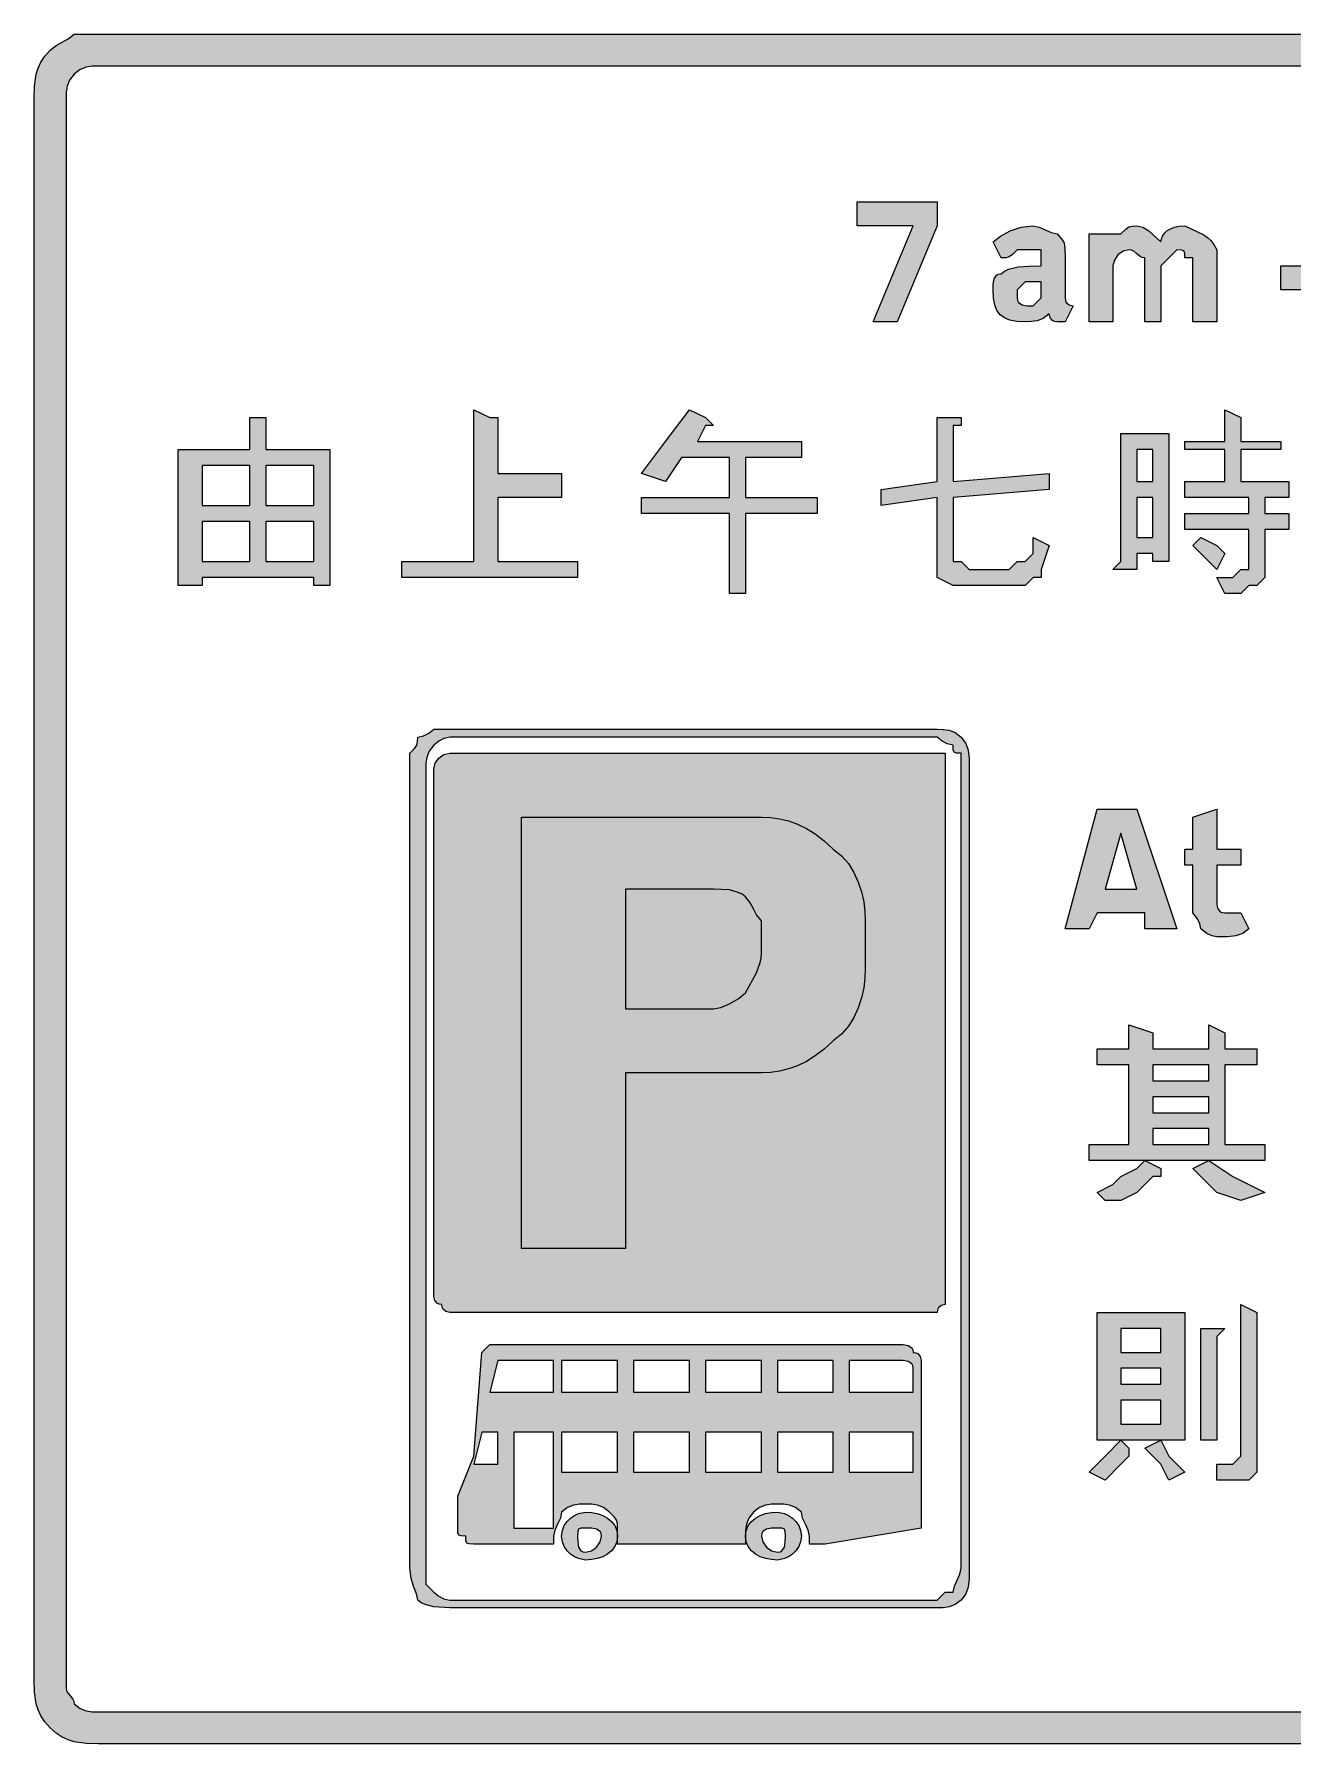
# Model space of a CAD drawing. Header units: metres. Extents: x 91 to 477, y 6 to 263.
# Drawn here: x 90.8 to 279.8, y 6.2 to 263 of the extents above; entities that cross this region are included whole.
import ezdxf

# ---------------------------------------------------------------- set-up
doc = ezdxf.new("R2010")
doc.units = ezdxf.units.M
doc.layers.add('FILL_BLACK_000000', color=7, linetype='Continuous', true_color=0x000000)
doc.layers.add('FILL_WHITE_FFFFFF', color=7, linetype='Continuous', true_color=0xffffff)

msp = doc.modelspace()

# ---------------------------------------------------------------- hatches: boundary and pattern name
at = {"layer": 'FILL_BLACK_000000', "true_color": 0x000000}
h = msp.add_hatch(color=7, dxfattribs=at)
h.dxf.hatch_style = 1
h.paths.add_polyline_path([(470.01, 263.04), (470.91, 262.33), (471.81, 261.84), (472.71, 261.35), (473.61, 260.64), (475.26, 258.84), (475.8, 257.94), (476.01, 257.04), (476.2, 256.14), (476.61, 255.24), (477.02, 254.34), (477.21, 253.44), (477.21, 15.84), (477.15, 14.94), (476.99, 14.04), (476.7, 13.14), (476.31, 12.24), (475.18, 10.44), (473.61, 8.64), (472.71, 7.85), (471.81, 7.25), (470.91, 6.83), (470.01, 6.54), (468.21, 6.28), (466.41, 6.24), (100.41, 6.24), (98.61, 6.28), (96.81, 6.54), (95.91, 6.83), (95.01, 7.25), (94.11, 7.85), (93.21, 8.64), (92.42, 9.54), (91.82, 10.44), (91.4, 11.34), (91.11, 12.24), (90.85, 14.04), (90.81, 15.84), (90.81, 253.44), (90.85, 255.24), (91.11, 257.04), (91.4, 257.94), (91.82, 258.84), (92.42, 259.74), (93.21, 260.64), (94.11, 261.35), (95.01, 261.84), (95.91, 262.33), (96.81, 263.04), (100.41, 263.04), (466.41, 263.04), (470.01, 263.04)])
h.paths.add_polyline_path([(98.61, 258.09), (97.71, 257.73), (96.81, 257.04), (96.12, 256.14), (95.76, 255.24), (95.63, 254.34), (95.61, 253.44), (95.61, 15.84), (95.61, 14.64), (95.66, 14.24), (95.8, 13.93), (96.21, 13.44), (96.62, 12.95), (96.76, 12.64), (96.81, 12.24), (97.71, 11.55), (98.61, 11.19), (99.51, 11.06), (100.41, 11.04), (466.41, 11.04), (468.81, 11.04), (470.01, 12.24), (470.7, 13.14), (471.06, 14.04), (471.19, 14.94), (471.21, 15.84), (471.21, 253.44), (471.21, 254.64), (471.16, 255.04), (471.02, 255.35), (470.61, 255.84), (470.2, 256.33), (470.06, 256.64), (470.01, 257.04), (469.11, 257.73), (468.21, 258.09), (467.31, 258.22), (466.41, 258.24), (100.41, 258.24), (99.51, 258.22), (98.61, 258.09)], flags=16)
h = msp.add_hatch(color=7, dxfattribs=at)
h.dxf.hatch_style = 1
h.paths.add_polyline_path([(222.81, 234.24), (214.41, 234.24), (214.41, 237.84), (226.41, 237.84), (226.41, 234.24), (220.41, 219.84), (216.81, 219.84), (222.81, 234.24)])
h = msp.add_hatch(color=7, dxfattribs=at)
h.dxf.hatch_style = 1
h.paths.add_polyline_path([(244.41, 219.84), (244.01, 219.89), (243.72, 220.03), (243.36, 220.44), (243.21, 221.04), (242.31, 220.35), (241.41, 219.99), (240.51, 219.86), (239.61, 219.84), (238.37, 219.9), (237.34, 220.08), (236.51, 220.41), (235.86, 220.89), (235.38, 221.54), (235.05, 222.37), (234.87, 223.4), (234.81, 224.64), (234.83, 225.52), (234.96, 226.29), (235.32, 226.83), (235.61, 226.99), (236.01, 227.04), (236.51, 227.44), (237.12, 227.73), (238.56, 228.09), (240.23, 228.22), (242.01, 228.24), (242.01, 229.44), (242.01, 230.64), (240.81, 230.64), (238.41, 230.64), (237.7, 229.95), (237.21, 229.59), (236.72, 229.46), (236.01, 229.44), (234.81, 231.84), (235.92, 232.72), (237.36, 233.49), (239.03, 234.03), (240.81, 234.24), (241.71, 234.05), (242.61, 233.64), (243.51, 233.23), (244.41, 233.04), (245.1, 232.31), (245.46, 231.69), (245.59, 230.85), (245.61, 229.44), (245.61, 223.44), (245.66, 223.04), (245.8, 222.75), (246.21, 222.39), (246.81, 222.24), (245.61, 219.84), (244.41, 219.84)])
h.paths.add_polyline_path([(238.46, 223.04), (238.62, 222.75), (239.16, 222.39), (239.93, 222.26), (240.81, 222.24), (242.01, 223.44), (242.01, 225.84), (239.61, 225.84), (238.41, 224.64), (238.41, 223.44), (238.46, 223.04)], flags=16)
h = msp.add_hatch(color=7, dxfattribs=at)
h.dxf.hatch_style = 1
h.paths.add_polyline_path([(260.01, 228.24), (260.01, 219.84), (257.61, 219.84), (257.61, 229.44), (257.21, 229.49), (256.9, 229.63), (256.41, 230.04), (255.92, 230.45), (255.61, 230.59), (255.21, 230.64), (254.33, 230.43), (253.56, 229.89), (253.02, 229.12), (252.81, 228.24), (252.81, 219.84), (249.21, 219.84), (249.21, 233.04), (252.81, 233.04), (254.01, 233.04), (254.72, 233.73), (255.21, 234.09), (255.7, 234.22), (256.41, 234.24), (257.31, 234.03), (258.21, 233.49), (260.01, 231.84), (260.07, 232.29), (260.23, 232.72), (260.52, 233.13), (260.91, 233.49), (261.42, 233.8), (262.03, 234.03), (262.77, 234.19), (263.61, 234.24), (266.46, 232.89), (267, 232.52), (267.49, 232.05), (267.96, 231.43), (268.41, 230.64), (268.41, 229.44), (268.41, 219.84), (264.81, 219.84), (264.81, 229.44), (263.61, 229.44), (263.59, 230.13), (263.46, 230.49), (263.1, 230.62), (262.41, 230.64), (260.01, 228.24)])
h = msp.add_hatch(color=7, dxfattribs=at)
h.dxf.hatch_style = 1
h.paths.add_polyline_path([(284.01, 224.64), (278.01, 224.64), (278.01, 228.24), (284.01, 228.24), (284.01, 224.64)])
h = msp.add_hatch(color=7, dxfattribs=at)
h.dxf.hatch_style = 1
h.paths.add_polyline_path([(125.61, 204.24), (125.61, 200.64), (135.21, 200.64), (135.21, 180.24), (132.81, 180.24), (132.81, 181.44), (116.01, 181.44), (116.01, 180.24), (112.41, 180.24), (112.41, 200.64), (123.21, 200.64), (123.21, 205.44), (124.41, 205.44), (125.61, 205.44), (125.61, 204.24)])
h.paths.add_polyline_path([(123.21, 192.24), (123.21, 198.24), (116.01, 198.24), (116.01, 192.24), (123.21, 192.24)], flags=16)
h.paths.add_polyline_path([(125.61, 192.24), (132.81, 192.24), (132.81, 198.24), (125.61, 198.24), (125.61, 192.24)], flags=16)
h.paths.add_polyline_path([(116.01, 189.84), (116.01, 183.84), (123.21, 183.84), (123.21, 189.84), (116.01, 189.84)], flags=16)
h.paths.add_polyline_path([(132.81, 189.84), (125.61, 189.84), (125.61, 183.84), (132.81, 183.84), (132.81, 189.84)], flags=16)
h = msp.add_hatch(color=7, dxfattribs=at)
h.dxf.hatch_style = 1
h.paths.add_polyline_path([(160.41, 205.44), (160.41, 204.24), (160.41, 197.04), (170.01, 197.04), (170.01, 193.44), (160.41, 193.44), (160.41, 183.84), (172.41, 183.84), (172.41, 181.44), (146.01, 181.44), (146.01, 183.84), (156.81, 183.84), (156.81, 206.64), (159.21, 205.44), (160.41, 205.44)])
h = msp.add_hatch(color=7, dxfattribs=at)
h.dxf.hatch_style = 1
h.paths.add_polyline_path([(185.61, 201.84), (189.21, 206.64), (191.61, 205.44), (192.81, 204.24), (191.61, 204.24), (190.41, 201.84), (206.01, 201.84), (206.01, 199.44), (197.61, 199.44), (197.61, 193.44), (208.41, 193.44), (208.41, 191.04), (197.61, 191.04), (197.61, 179.04), (195.21, 179.04), (195.21, 191.04), (182.01, 191.04), (182.01, 193.44), (195.21, 193.44), (195.21, 199.44), (188.01, 199.44), (185.61, 195.84), (182.01, 197.04), (185.61, 201.84)])
h = msp.add_hatch(color=7, dxfattribs=at)
h.dxf.hatch_style = 1
h.paths.add_polyline_path([(228.81, 205.44), (230.01, 205.44), (230.01, 204.24), (228.81, 204.24), (228.81, 195.84), (243.21, 197.04), (243.21, 194.64), (228.81, 193.44), (228.81, 185.04), (228.81, 183.84), (230.01, 183.84), (231.21, 182.64), (237.21, 182.64), (238.41, 183.84), (239.61, 183.84), (240.81, 185.04), (240.81, 187.44), (243.21, 186.24), (242.01, 182.64), (242.01, 181.44), (240.81, 181.44), (239.61, 180.24), (238.41, 180.24), (230.01, 180.24), (228.81, 180.24), (226.41, 181.44), (226.41, 182.64), (226.41, 185.04), (226.41, 193.44), (218.01, 192.24), (218.01, 194.64), (226.41, 195.84), (226.41, 205.44), (227.61, 205.44), (228.81, 205.44)])
h = msp.add_hatch(color=7, dxfattribs=at)
h.dxf.hatch_style = 1
h.paths.add_polyline_path([(272.01, 201.84), (278.01, 201.84), (278.01, 200.64), (272.01, 200.64), (272.01, 195.84), (279.21, 195.84), (279.21, 193.44), (275.61, 193.44), (275.61, 191.04), (279.21, 191.04), (279.21, 188.64), (275.61, 188.64), (275.61, 182.64), (275.61, 181.44), (274.41, 180.24), (273.21, 180.24), (272.01, 179.04), (269.61, 179.04), (268.41, 181.44), (270.81, 181.44), (272.01, 182.64), (273.21, 182.64), (273.21, 183.84), (273.21, 188.64), (263.61, 188.64), (263.61, 191.04), (273.21, 191.04), (273.21, 193.44), (263.61, 193.44), (263.61, 195.84), (269.61, 195.84), (269.61, 200.64), (263.61, 200.64), (263.61, 201.84), (269.61, 201.84), (269.61, 206.64), (272.01, 205.44), (272.01, 204.24), (272.01, 201.84)])
h = msp.add_hatch(color=7, dxfattribs=at)
h.dxf.hatch_style = 1
h.paths.add_polyline_path([(258.81, 183.84), (258.81, 185.04), (256.41, 185.04), (256.41, 182.64), (252.81, 182.64), (254.01, 183.84), (254.01, 203.04), (261.21, 203.04), (261.21, 183.84), (258.81, 183.84)])
h.paths.add_polyline_path([(256.41, 200.64), (256.41, 195.84), (258.81, 195.84), (258.81, 200.64), (256.41, 200.64)], flags=16)
h.paths.add_polyline_path([(258.81, 193.44), (256.41, 193.44), (256.41, 187.44), (258.81, 187.44), (258.81, 193.44)], flags=16)
h = msp.add_hatch(color=7, dxfattribs=at)
h.dxf.hatch_style = 1
h.paths.add_polyline_path([(268.41, 186.24), (269.61, 185.04), (268.41, 182.64), (266.01, 185.04), (264.81, 186.24), (266.01, 187.44), (268.41, 186.24)])
h = msp.add_hatch(color=7, dxfattribs=at)
h.dxf.hatch_style = 1
h.paths.add_polyline_path([(227.31, 158.62), (228.21, 158.49), (229.11, 158.13), (230.01, 157.44), (230.7, 156.52), (231.06, 155.49), (231.19, 154.23), (231.21, 152.64), (231.21, 32.64), (231.19, 31.05), (231.06, 29.79), (230.7, 28.76), (230.01, 27.84), (229.11, 27.15), (228.21, 26.79), (227.31, 26.66), (226.41, 26.64), (153.21, 26.64), (150.81, 26.79), (149.5, 27.15), (148.91, 27.44), (148.41, 27.84), (148.22, 28.76), (147.81, 29.79), (147.4, 31.05), (147.21, 32.64), (147.21, 152.64), (147.21, 155.04), (147.9, 155.75), (148.26, 156.24), (148.39, 156.73), (148.41, 157.44), (149.29, 157.63), (150.06, 158.04), (150.81, 158.64), (153.21, 158.64), (226.41, 158.64), (227.31, 158.62)])
h.paths.add_polyline_path([(151.56, 156.84), (150.81, 156.24), (150.12, 155.34), (149.76, 154.44), (149.63, 153.54), (149.61, 152.64), (149.61, 32.64), (149.61, 30.24), (150.81, 29.04), (151.56, 28.44), (152.33, 28.03), (153.21, 27.84), (226.41, 27.84), (227.61, 29.04), (228.81, 29.04), (229, 29.94), (229.41, 30.84), (229.82, 31.74), (230.01, 32.64), (230.01, 152.64), (230.01, 155.04), (229.32, 155.06), (228.96, 155.19), (228.83, 155.55), (228.81, 156.24), (227.93, 156.43), (227.16, 156.84), (226.41, 157.44), (153.21, 157.44), (152.33, 157.25), (151.56, 156.84)], flags=16)
h = msp.add_hatch(color=7, dxfattribs=at)
h.dxf.hatch_style = 1
h.paths.add_polyline_path([(226.41, 155.04), (227.61, 155.04), (227.61, 152.64), (227.61, 73.44), (227.61, 72.24), (227.01, 72.09), (226.6, 71.73), (226.46, 71.44), (226.41, 71.04), (153.21, 71.04), (152.61, 71.19), (152.2, 71.55), (152.06, 71.84), (152.01, 72.24), (151.61, 72.29), (151.32, 72.43), (150.96, 72.84), (150.81, 73.44), (150.81, 152.64), (151.02, 153.52), (151.56, 154.29), (152.33, 154.83), (153.21, 155.04), (226.41, 155.04)])
h = msp.add_hatch(color=7, dxfattribs=at)
h.dxf.hatch_style = 1
h.paths.add_polyline_path([(257.61, 131.04), (254.01, 131.04), (250.41, 131.04), (249.21, 128.64), (245.61, 128.64), (250.41, 146.64), (254.01, 146.64), (256.41, 146.64), (262.41, 128.64), (257.61, 128.64), (257.61, 131.04)])
h.paths.add_polyline_path([(251.61, 134.64), (254.01, 134.64), (256.41, 134.64), (254.01, 143.04), (251.61, 134.64)], flags=16)
h = msp.add_hatch(color=7, dxfattribs=at)
h.dxf.hatch_style = 1
h.paths.add_polyline_path([(272.01, 140.64), (272.01, 138.24), (268.41, 138.24), (268.41, 132.24), (268.56, 131.64), (268.92, 131.23), (269.21, 131.09), (269.61, 131.04), (270.81, 131.04), (272.01, 131.04), (273.21, 128.64), (272.29, 127.95), (271.26, 127.59), (270, 127.46), (268.41, 127.44), (267.66, 127.59), (266.89, 127.95), (266.01, 128.64), (265.86, 129.39), (265.5, 130.16), (264.81, 131.04), (264.81, 138.24), (263.61, 138.24), (263.61, 140.64), (264.81, 140.64), (264.81, 145.44), (268.41, 146.64), (268.41, 140.64), (272.01, 140.64)])
h = msp.add_hatch(color=7, dxfattribs=at)
h.dxf.hatch_style = 1
h.paths.add_polyline_path([(258.81, 110.64), (267.21, 110.64), (267.21, 114.24), (269.61, 113.04), (269.61, 111.84), (269.61, 110.64), (274.41, 110.64), (274.41, 108.24), (269.61, 108.24), (269.61, 96.24), (275.61, 96.24), (275.61, 93.84), (249.21, 93.84), (249.21, 96.24), (255.21, 96.24), (255.21, 108.24), (250.41, 108.24), (250.41, 110.64), (255.21, 110.64), (255.21, 114.24), (258.81, 113.04), (258.81, 110.64)])
h.paths.add_polyline_path([(258.81, 101.04), (267.21, 101.04), (267.21, 103.44), (258.81, 103.44), (258.81, 101.04)], flags=16)
h.paths.add_polyline_path([(258.81, 108.24), (258.81, 105.84), (267.21, 105.84), (267.21, 108.24), (258.81, 108.24)], flags=16)
h.paths.add_polyline_path([(267.21, 98.64), (258.81, 98.64), (258.81, 96.24), (267.21, 96.24), (267.21, 98.64)], flags=16)
h = msp.add_hatch(color=7, dxfattribs=at)
h.dxf.hatch_style = 1
h.paths.add_polyline_path([(252.81, 90.24), (254.01, 91.44), (256.41, 92.64), (257.61, 93.84), (260.01, 92.64), (260.01, 91.44), (258.81, 91.44), (257.61, 90.24), (256.41, 89.04), (254.01, 87.84), (251.61, 87.84), (250.41, 89.04), (252.81, 90.24)])
h = msp.add_hatch(color=7, dxfattribs=at)
h.dxf.hatch_style = 1
h.paths.add_polyline_path([(270.81, 91.44), (275.61, 89.04), (272.01, 87.84), (268.41, 89.04), (264.81, 92.64), (267.21, 93.84), (270.81, 91.44)])
h = msp.add_hatch(color=7, dxfattribs=at)
h.dxf.hatch_style = 1
h.paths.add_polyline_path([(274.41, 71.04), (274.41, 49.44), (274.41, 48.24), (274.41, 47.04), (273.21, 45.84), (270.81, 45.84), (268.41, 45.84), (268.41, 48.24), (269.61, 48.24), (270.81, 48.24), (272.01, 49.44), (272.01, 50.64), (272.01, 72.24), (274.41, 71.04)])
h = msp.add_hatch(color=7, dxfattribs=at)
h.dxf.hatch_style = 1
h.paths.add_polyline_path([(250.41, 71.04), (263.61, 71.04), (263.61, 51.84), (250.41, 51.84), (250.41, 71.04)])
h.paths.add_polyline_path([(254.01, 60.24), (260.01, 60.24), (260.01, 62.64), (254.01, 62.64), (254.01, 60.24)], flags=16)
h.paths.add_polyline_path([(254.01, 68.64), (254.01, 65.04), (260.01, 65.04), (260.01, 68.64), (254.01, 68.64)], flags=16)
h.paths.add_polyline_path([(260.01, 57.84), (254.01, 57.84), (254.01, 54.24), (260.01, 54.24), (260.01, 57.84)], flags=16)
h = msp.add_hatch(color=7, dxfattribs=at)
h.dxf.hatch_style = 1
h.paths.add_polyline_path([(268.41, 68.64), (269.61, 68.64), (268.41, 67.44), (268.41, 51.84), (266.01, 51.84), (266.01, 68.64), (268.41, 68.64)])
h = msp.add_hatch(color=7, dxfattribs=at)
h.dxf.hatch_style = 1
h.paths.add_polyline_path([(170.01, 41.04), (169.82, 40.14), (169.41, 39.24), (169, 38.34), (168.81, 37.44), (168.81, 36.24), (156.81, 36.24), (156.12, 36.26), (155.76, 36.39), (155.63, 36.75), (155.61, 37.44), (154.92, 37.46), (154.56, 37.59), (154.43, 37.95), (154.41, 38.64), (154.41, 42.24), (154.41, 43.44), (156.81, 49.44), (158.01, 65.04), (159.21, 66.24), (160.41, 66.24), (220.41, 66.24), (221.29, 66.22), (222.06, 66.09), (222.6, 65.73), (222.76, 65.44), (222.81, 65.04), (223.21, 64.99), (223.5, 64.85), (223.86, 64.44), (224.01, 63.84), (224.01, 62.64), (224.01, 38.64), (209.61, 36.24), (207.21, 36.24), (207.21, 37.44), (207.02, 38.34), (206.61, 39.24), (206.2, 40.14), (206.01, 41.04), (205.11, 41.73), (204.21, 42.09), (203.31, 42.22), (202.41, 42.24), (201.51, 42.22), (200.61, 42.09), (199.71, 41.73), (198.81, 41.04), (198.12, 40.14), (197.76, 39.24), (197.63, 38.34), (197.61, 37.44), (197.61, 36.24), (178.41, 36.24), (178.41, 37.44), (178.41, 38.64), (178.39, 39.35), (178.26, 39.84), (177.9, 40.33), (177.21, 41.04), (176.31, 41.73), (175.41, 42.09), (174.51, 42.22), (173.61, 42.24), (172.71, 42.22), (171.81, 42.09), (170.91, 41.73), (170.01, 41.04)])
h.paths.add_polyline_path([(222.81, 47.04), (222.81, 53.04), (213.21, 53.04), (213.21, 47.04), (222.81, 47.04)], flags=16)
h.paths.add_polyline_path([(202.41, 47.04), (210.81, 47.04), (210.81, 53.04), (202.41, 53.04), (202.41, 47.04)], flags=16)
h.paths.add_polyline_path([(191.61, 53.04), (191.61, 47.04), (200.01, 47.04), (200.01, 53.04), (191.61, 53.04)], flags=16)
h.paths.add_polyline_path([(189.21, 53.04), (180.81, 53.04), (180.81, 47.04), (189.21, 47.04), (189.21, 53.04)], flags=16)
h.paths.add_polyline_path([(178.41, 53.04), (170.01, 53.04), (170.01, 47.04), (178.41, 47.04), (178.41, 53.04)], flags=16)
h.paths.add_polyline_path([(168.81, 38.64), (168.81, 53.04), (162.81, 53.04), (162.81, 38.64), (168.81, 38.64)], flags=16)
h.paths.add_polyline_path([(156.81, 48.24), (160.41, 48.24), (160.41, 53.04), (158.01, 53.04), (156.81, 48.24)], flags=16)
h.paths.add_polyline_path([(160.41, 63.84), (159.21, 59.04), (168.81, 59.04), (168.81, 63.84), (160.41, 63.84)], flags=16)
h.paths.add_polyline_path([(178.41, 63.84), (170.01, 63.84), (170.01, 59.04), (178.41, 59.04), (178.41, 63.84)], flags=16)
h.paths.add_polyline_path([(189.21, 59.04), (189.21, 63.84), (180.81, 63.84), (180.81, 59.04), (189.21, 59.04)], flags=16)
h.paths.add_polyline_path([(191.61, 59.04), (200.01, 59.04), (200.01, 63.84), (191.61, 63.84), (191.61, 59.04)], flags=16)
h.paths.add_polyline_path([(202.41, 59.04), (210.81, 59.04), (210.81, 63.84), (202.41, 63.84), (202.41, 59.04)], flags=16)
h.paths.add_polyline_path([(222.81, 62.64), (222.76, 63.04), (222.6, 63.33), (222.06, 63.69), (221.29, 63.82), (220.41, 63.84), (213.21, 63.84), (213.21, 59.04), (222.81, 59.04), (222.81, 62.64)], flags=16)
h = msp.add_hatch(color=7, dxfattribs=at)
h.dxf.hatch_style = 1
h.paths.add_polyline_path([(251.61, 49.44), (254.01, 51.84), (255.21, 50.64), (255.21, 49.44), (254.01, 48.24), (251.61, 45.84), (249.21, 47.04), (251.61, 49.44)])
h = msp.add_hatch(color=7, dxfattribs=at)
h.dxf.hatch_style = 1
h.paths.add_polyline_path([(260.01, 48.24), (257.61, 50.64), (260.01, 51.84), (261.21, 49.44), (263.61, 47.04), (261.21, 45.84), (260.01, 48.24)])
h = msp.add_hatch(color=7, dxfattribs=at)
h.dxf.hatch_style = 1
h.paths.add_polyline_path([(178, 35.86), (177.52, 35.25), (176.91, 34.74), (176.18, 34.35), (175.37, 34.06), (174.51, 33.9), (173.61, 33.84), (172.54, 34.06), (171.94, 34.35), (171.36, 34.74), (170.83, 35.25), (170.4, 35.86), (170.12, 36.6), (170.01, 37.44), (170.12, 38.28), (170.4, 39.01), (170.83, 39.63), (171.36, 40.14), (171.94, 40.53), (172.54, 40.81), (173.61, 41.04), (174.51, 40.98), (175.37, 40.81), (176.18, 40.53), (176.91, 40.14), (177.52, 39.63), (178, 39.01), (178.3, 38.28), (178.41, 37.44), (178.3, 36.6), (178, 35.86)])
h.paths.add_polyline_path([(175.8, 38.13), (175.26, 38.49), (174.49, 38.62), (173.61, 38.64), (172.92, 38.62), (172.56, 38.49), (172.43, 38.13), (172.41, 37.44), (172.43, 36.56), (172.56, 35.79), (172.92, 35.25), (173.21, 35.09), (173.61, 35.04), (174.49, 35.25), (175.26, 35.79), (175.8, 36.56), (176.01, 37.44), (175.96, 37.84), (175.8, 38.13)], flags=16)
h = msp.add_hatch(color=7, dxfattribs=at)
h.dxf.hatch_style = 1
h.paths.add_polyline_path([(205.62, 35.86), (205.19, 35.25), (204.66, 34.74), (204.08, 34.35), (203.48, 34.06), (202.41, 33.84), (201.51, 33.9), (200.65, 34.06), (199.84, 34.35), (199.11, 34.74), (198.5, 35.25), (198.02, 35.86), (197.72, 36.6), (197.61, 37.44), (197.72, 38.28), (198.02, 39.01), (198.5, 39.63), (199.11, 40.14), (199.84, 40.53), (200.65, 40.81), (201.51, 40.98), (202.41, 41.04), (203.48, 40.81), (204.08, 40.53), (204.66, 40.14), (205.19, 39.63), (205.62, 39.01), (205.9, 38.28), (206.01, 37.44), (205.9, 36.6), (205.62, 35.86)])
h.paths.add_polyline_path([(203.46, 38.49), (203.1, 38.62), (202.41, 38.64), (201.53, 38.62), (200.76, 38.49), (200.22, 38.13), (200.06, 37.84), (200.01, 37.44), (200.22, 36.56), (200.76, 35.79), (201.53, 35.25), (202.41, 35.04), (202.81, 35.09), (203.1, 35.25), (203.46, 35.79), (203.59, 36.56), (203.61, 37.44), (203.59, 38.13), (203.46, 38.49)], flags=16)
at = {"layer": 'FILL_WHITE_FFFFFF', "true_color": 0xffffff}
h = msp.add_hatch(color=7, dxfattribs=at)
h.dxf.hatch_style = 1
h.paths.add_polyline_path([(164.01, 80.64), (164.01, 145.44), (200.01, 145.44), (201.36, 145.38), (202.71, 145.2), (204.06, 144.87), (205.41, 144.39), (206.76, 143.74), (208.11, 142.91), (209.46, 141.88), (210.81, 140.64), (212.05, 139.63), (213.08, 138.45), (213.91, 137.12), (214.56, 135.69), (215.04, 134.21), (215.37, 132.71), (215.55, 131.24), (215.61, 129.84), (215.61, 122.64), (215.55, 121.24), (215.37, 119.77), (215.04, 118.27), (214.56, 116.79), (213.91, 115.36), (213.08, 114.03), (212.05, 112.85), (210.81, 111.84), (209.46, 110.6), (208.11, 109.57), (206.76, 108.74), (205.41, 108.09), (204.06, 107.61), (202.71, 107.28), (201.36, 107.1), (200.01, 107.04), (179.61, 107.04), (179.61, 80.64), (164.01, 80.64)])
h.paths.add_polyline_path([(193.9, 116.85), (195.21, 117.39), (196.52, 118.16), (197.61, 119.04), (199.26, 122.04), (199.8, 123.43), (199.96, 124.19), (200.01, 125.04), (200.01, 127.44), (200.01, 129.84), (199.3, 130.74), (198.81, 131.64), (198.32, 132.54), (197.61, 133.44), (197.11, 133.84), (196.52, 134.13), (195.21, 134.49), (192.81, 134.64), (179.61, 134.64), (179.61, 116.64), (192.81, 116.64), (193.9, 116.85)], flags=16)

# ---------------------------------------------------------------- linework, layer by layer
at = {"layer": 'FILL_BLACK_000000', "lineweight": 0, "true_color": 0x000000}
for points in [[(466.41, 6.24), (100.41, 6.24), (98.61, 6.28), (96.81, 6.54), (95.91, 6.83), (95.01, 7.25), (94.11, 7.85), (93.21, 8.64), (92.42, 9.54), (91.82, 10.44), (91.4, 11.34), (91.11, 12.24), (90.85, 14.04), (90.81, 15.84), (90.81, 253.44), (90.85, 255.24), (91.11, 257.04), (91.4, 257.94), (91.82, 258.84), (92.42, 259.74), (93.21, 260.64), (94.11, 261.35), (95.01, 261.84), (95.91, 262.33), (96.81, 263.04), (100.41, 263.04), (466.41, 263.04)], [(466.41, 258.24), (100.41, 258.24), (99.51, 258.22), (98.61, 258.09), (97.71, 257.73), (96.81, 257.04), (96.12, 256.14), (95.76, 255.24), (95.63, 254.34), (95.61, 253.44), (95.61, 15.84), (95.61, 14.64), (95.66, 14.24), (95.8, 13.93), (96.21, 13.44), (96.62, 12.95), (96.76, 12.64), (96.81, 12.24), (97.71, 11.55), (98.61, 11.19), (99.51, 11.06), (100.41, 11.04), (466.41, 11.04)]]:
    msp.add_lwpolyline(points, dxfattribs=at)
for points in [[(222.81, 234.24), (214.41, 234.24), (214.41, 237.84), (226.41, 237.84), (226.41, 234.24), (220.41, 219.84), (216.81, 219.84)], [(244.41, 219.84), (244.01, 219.89), (243.72, 220.03), (243.36, 220.44), (243.21, 221.04), (242.31, 220.35), (241.41, 219.99), (240.51, 219.86), (239.61, 219.84), (238.37, 219.9), (237.34, 220.08), (236.51, 220.41), (235.86, 220.89), (235.38, 221.54), (235.05, 222.37), (234.87, 223.4), (234.81, 224.64), (234.83, 225.52), (234.96, 226.29), (235.32, 226.83), (235.61, 226.99), (236.01, 227.04), (236.51, 227.44), (237.12, 227.73), (238.56, 228.09), (240.23, 228.22), (242.01, 228.24), (242.01, 229.44), (242.01, 230.64), (240.81, 230.64), (238.41, 230.64), (237.7, 229.95), (237.21, 229.59), (236.72, 229.46), (236.01, 229.44), (234.81, 231.84), (235.92, 232.72), (237.36, 233.49), (239.03, 234.03), (240.81, 234.24), (241.71, 234.05), (242.61, 233.64), (243.51, 233.23), (244.41, 233.04), (245.1, 232.31), (245.46, 231.69), (245.59, 230.85), (245.61, 229.44), (245.61, 223.44), (245.66, 223.04), (245.8, 222.75), (246.21, 222.39), (246.81, 222.24), (245.61, 219.84)], [(260.01, 228.24), (260.01, 219.84), (257.61, 219.84), (257.61, 229.44), (257.21, 229.49), (256.9, 229.63), (256.41, 230.04), (255.92, 230.45), (255.61, 230.59), (255.21, 230.64), (254.33, 230.43), (253.56, 229.89), (253.02, 229.12), (252.81, 228.24), (252.81, 219.84), (249.21, 219.84), (249.21, 233.04), (252.81, 233.04), (254.01, 233.04), (254.72, 233.73), (255.21, 234.09), (255.7, 234.22), (256.41, 234.24), (257.31, 234.03), (258.21, 233.49), (260.01, 231.84), (260.07, 232.29), (260.23, 232.72), (260.52, 233.13), (260.91, 233.49), (261.42, 233.8), (262.03, 234.03), (262.77, 234.19), (263.61, 234.24), (266.46, 232.89), (267, 232.52), (267.49, 232.05), (267.96, 231.43), (268.41, 230.64), (268.41, 229.44), (268.41, 219.84), (264.81, 219.84), (264.81, 229.44), (263.61, 229.44), (263.59, 230.13), (263.46, 230.49), (263.1, 230.62), (262.41, 230.64)], [(284.01, 224.64), (278.01, 224.64), (278.01, 228.24), (284.01, 228.24)], [(238.46, 223.04), (238.62, 222.75), (239.16, 222.39), (239.93, 222.26), (240.81, 222.24), (242.01, 223.44), (242.01, 225.84), (239.61, 225.84), (238.41, 224.64), (238.41, 223.44)], [(125.61, 204.24), (125.61, 200.64), (135.21, 200.64), (135.21, 180.24), (132.81, 180.24), (132.81, 181.44), (116.01, 181.44), (116.01, 180.24), (112.41, 180.24), (112.41, 200.64), (123.21, 200.64), (123.21, 205.44), (124.41, 205.44), (125.61, 205.44)], [(160.41, 205.44), (160.41, 204.24), (160.41, 197.04), (170.01, 197.04), (170.01, 193.44), (160.41, 193.44), (160.41, 183.84), (172.41, 183.84), (172.41, 181.44), (146.01, 181.44), (146.01, 183.84), (156.81, 183.84), (156.81, 206.64), (159.21, 205.44)], [(185.61, 201.84), (189.21, 206.64), (191.61, 205.44), (192.81, 204.24), (191.61, 204.24), (190.41, 201.84), (206.01, 201.84), (206.01, 199.44), (197.61, 199.44), (197.61, 193.44), (208.41, 193.44), (208.41, 191.04), (197.61, 191.04), (197.61, 179.04), (195.21, 179.04), (195.21, 191.04), (182.01, 191.04), (182.01, 193.44), (195.21, 193.44), (195.21, 199.44), (188.01, 199.44), (185.61, 195.84), (182.01, 197.04)], [(228.81, 205.44), (230.01, 205.44), (230.01, 204.24), (228.81, 204.24), (228.81, 195.84), (243.21, 197.04), (243.21, 194.64), (228.81, 193.44), (228.81, 185.04), (228.81, 183.84), (230.01, 183.84), (231.21, 182.64), (237.21, 182.64), (238.41, 183.84), (239.61, 183.84), (240.81, 185.04), (240.81, 187.44), (243.21, 186.24), (242.01, 182.64), (242.01, 181.44), (240.81, 181.44), (239.61, 180.24), (238.41, 180.24), (230.01, 180.24), (228.81, 180.24), (226.41, 181.44), (226.41, 182.64), (226.41, 185.04), (226.41, 193.44), (218.01, 192.24), (218.01, 194.64), (226.41, 195.84), (226.41, 205.44), (227.61, 205.44)], [(272.01, 201.84), (278.01, 201.84), (278.01, 200.64), (272.01, 200.64), (272.01, 195.84), (279.21, 195.84), (279.21, 193.44), (275.61, 193.44), (275.61, 191.04), (279.21, 191.04), (279.21, 188.64), (275.61, 188.64), (275.61, 182.64), (275.61, 181.44), (274.41, 180.24), (273.21, 180.24), (272.01, 179.04), (269.61, 179.04), (268.41, 181.44), (270.81, 181.44), (272.01, 182.64), (273.21, 182.64), (273.21, 183.84), (273.21, 188.64), (263.61, 188.64), (263.61, 191.04), (273.21, 191.04), (273.21, 193.44), (263.61, 193.44), (263.61, 195.84), (269.61, 195.84), (269.61, 200.64), (263.61, 200.64), (263.61, 201.84), (269.61, 201.84), (269.61, 206.64), (272.01, 205.44), (272.01, 204.24)], [(258.81, 183.84), (258.81, 185.04), (256.41, 185.04), (256.41, 182.64), (252.81, 182.64), (254.01, 183.84), (254.01, 203.04), (261.21, 203.04), (261.21, 183.84)], [(256.41, 200.64), (256.41, 195.84), (258.81, 195.84), (258.81, 200.64)], [(123.21, 192.24), (123.21, 198.24), (116.01, 198.24), (116.01, 192.24)], [(125.61, 192.24), (132.81, 192.24), (132.81, 198.24), (125.61, 198.24)], [(258.81, 193.44), (256.41, 193.44), (256.41, 187.44), (258.81, 187.44)], [(116.01, 189.84), (116.01, 183.84), (123.21, 183.84), (123.21, 189.84)], [(132.81, 189.84), (125.61, 189.84), (125.61, 183.84), (132.81, 183.84)], [(268.41, 186.24), (269.61, 185.04), (268.41, 182.64), (266.01, 185.04), (264.81, 186.24), (266.01, 187.44)], [(227.31, 158.62), (228.21, 158.49), (229.11, 158.13), (230.01, 157.44), (230.7, 156.52), (231.06, 155.49), (231.19, 154.23), (231.21, 152.64), (231.21, 32.64), (231.19, 31.05), (231.06, 29.79), (230.7, 28.76), (230.01, 27.84), (229.11, 27.15), (228.21, 26.79), (227.31, 26.66), (226.41, 26.64), (153.21, 26.64), (150.81, 26.79), (149.5, 27.15), (148.91, 27.44), (148.41, 27.84), (148.22, 28.76), (147.81, 29.79), (147.4, 31.05), (147.21, 32.64), (147.21, 152.64), (147.21, 155.04), (147.9, 155.75), (148.26, 156.24), (148.39, 156.73), (148.41, 157.44), (149.29, 157.63), (150.06, 158.04), (150.81, 158.64), (153.21, 158.64), (226.41, 158.64)], [(151.56, 156.84), (150.81, 156.24), (150.12, 155.34), (149.76, 154.44), (149.63, 153.54), (149.61, 152.64), (149.61, 32.64), (149.61, 30.24), (150.81, 29.04), (151.56, 28.44), (152.33, 28.03), (153.21, 27.84), (226.41, 27.84), (227.61, 29.04), (228.81, 29.04), (229, 29.94), (229.41, 30.84), (229.82, 31.74), (230.01, 32.64), (230.01, 152.64), (230.01, 155.04), (229.32, 155.06), (228.96, 155.19), (228.83, 155.55), (228.81, 156.24), (227.93, 156.43), (227.16, 156.84), (226.41, 157.44), (153.21, 157.44), (152.33, 157.25)], [(226.41, 155.04), (227.61, 155.04), (227.61, 152.64), (227.61, 73.44), (227.61, 72.24), (227.01, 72.09), (226.6, 71.73), (226.46, 71.44), (226.41, 71.04), (153.21, 71.04), (152.61, 71.19), (152.2, 71.55), (152.06, 71.84), (152.01, 72.24), (151.61, 72.29), (151.32, 72.43), (150.96, 72.84), (150.81, 73.44), (150.81, 152.64), (151.02, 153.52), (151.56, 154.29), (152.33, 154.83), (153.21, 155.04)], [(257.61, 131.04), (254.01, 131.04), (250.41, 131.04), (249.21, 128.64), (245.61, 128.64), (250.41, 146.64), (254.01, 146.64), (256.41, 146.64), (262.41, 128.64), (257.61, 128.64)], [(272.01, 140.64), (272.01, 138.24), (268.41, 138.24), (268.41, 132.24), (268.56, 131.64), (268.92, 131.23), (269.21, 131.09), (269.61, 131.04), (270.81, 131.04), (272.01, 131.04), (273.21, 128.64), (272.29, 127.95), (271.26, 127.59), (270, 127.46), (268.41, 127.44), (267.66, 127.59), (266.89, 127.95), (266.01, 128.64), (265.86, 129.39), (265.5, 130.16), (264.81, 131.04), (264.81, 138.24), (263.61, 138.24), (263.61, 140.64), (264.81, 140.64), (264.81, 145.44), (268.41, 146.64), (268.41, 140.64)], [(251.61, 134.64), (254.01, 134.64), (256.41, 134.64), (254.01, 143.04)], [(258.81, 110.64), (267.21, 110.64), (267.21, 114.24), (269.61, 113.04), (269.61, 111.84), (269.61, 110.64), (274.41, 110.64), (274.41, 108.24), (269.61, 108.24), (269.61, 96.24), (275.61, 96.24), (275.61, 93.84), (249.21, 93.84), (249.21, 96.24), (255.21, 96.24), (255.21, 108.24), (250.41, 108.24), (250.41, 110.64), (255.21, 110.64), (255.21, 114.24), (258.81, 113.04)], [(258.81, 108.24), (258.81, 105.84), (267.21, 105.84), (267.21, 108.24)], [(258.81, 101.04), (267.21, 101.04), (267.21, 103.44), (258.81, 103.44)], [(267.21, 98.64), (258.81, 98.64), (258.81, 96.24), (267.21, 96.24)], [(252.81, 90.24), (254.01, 91.44), (256.41, 92.64), (257.61, 93.84), (260.01, 92.64), (260.01, 91.44), (258.81, 91.44), (257.61, 90.24), (256.41, 89.04), (254.01, 87.84), (251.61, 87.84), (250.41, 89.04)], [(270.81, 91.44), (275.61, 89.04), (272.01, 87.84), (268.41, 89.04), (264.81, 92.64), (267.21, 93.84)], [(274.41, 71.04), (274.41, 49.44), (274.41, 48.24), (274.41, 47.04), (273.21, 45.84), (270.81, 45.84), (268.41, 45.84), (268.41, 48.24), (269.61, 48.24), (270.81, 48.24), (272.01, 49.44), (272.01, 50.64), (272.01, 72.24)], [(250.41, 71.04), (263.61, 71.04), (263.61, 51.84), (250.41, 51.84)], [(254.01, 68.64), (254.01, 65.04), (260.01, 65.04), (260.01, 68.64)], [(268.41, 68.64), (269.61, 68.64), (268.41, 67.44), (268.41, 51.84), (266.01, 51.84), (266.01, 68.64)], [(170.01, 41.04), (169.82, 40.14), (169.41, 39.24), (169, 38.34), (168.81, 37.44), (168.81, 36.24), (156.81, 36.24), (156.12, 36.26), (155.76, 36.39), (155.63, 36.75), (155.61, 37.44), (154.92, 37.46), (154.56, 37.59), (154.43, 37.95), (154.41, 38.64), (154.41, 42.24), (154.41, 43.44), (156.81, 49.44), (158.01, 65.04), (159.21, 66.24), (160.41, 66.24), (220.41, 66.24), (221.29, 66.22), (222.06, 66.09), (222.6, 65.73), (222.76, 65.44), (222.81, 65.04), (223.21, 64.99), (223.5, 64.85), (223.86, 64.44), (224.01, 63.84), (224.01, 62.64), (224.01, 38.64), (209.61, 36.24), (207.21, 36.24), (207.21, 37.44), (207.02, 38.34), (206.61, 39.24), (206.2, 40.14), (206.01, 41.04), (205.11, 41.73), (204.21, 42.09), (203.31, 42.22), (202.41, 42.24), (201.51, 42.22), (200.61, 42.09), (199.71, 41.73), (198.81, 41.04), (198.12, 40.14), (197.76, 39.24), (197.63, 38.34), (197.61, 37.44), (197.61, 36.24), (178.41, 36.24), (178.41, 37.44), (178.41, 38.64), (178.39, 39.35), (178.26, 39.84), (177.9, 40.33), (177.21, 41.04), (176.31, 41.73), (175.41, 42.09), (174.51, 42.22), (173.61, 42.24), (172.71, 42.22), (171.81, 42.09), (170.91, 41.73)], [(160.41, 63.84), (159.21, 59.04), (168.81, 59.04), (168.81, 63.84)], [(178.41, 63.84), (170.01, 63.84), (170.01, 59.04), (178.41, 59.04)], [(189.21, 59.04), (189.21, 63.84), (180.81, 63.84), (180.81, 59.04)], [(191.61, 59.04), (200.01, 59.04), (200.01, 63.84), (191.61, 63.84)], [(202.41, 59.04), (210.81, 59.04), (210.81, 63.84), (202.41, 63.84)], [(222.81, 62.64), (222.76, 63.04), (222.6, 63.33), (222.06, 63.69), (221.29, 63.82), (220.41, 63.84), (213.21, 63.84), (213.21, 59.04), (222.81, 59.04)], [(254.01, 60.24), (260.01, 60.24), (260.01, 62.64), (254.01, 62.64)], [(260.01, 57.84), (254.01, 57.84), (254.01, 54.24), (260.01, 54.24)], [(156.81, 48.24), (160.41, 48.24), (160.41, 53.04), (158.01, 53.04)], [(168.81, 38.64), (168.81, 53.04), (162.81, 53.04), (162.81, 38.64)], [(178.41, 53.04), (170.01, 53.04), (170.01, 47.04), (178.41, 47.04)], [(189.21, 53.04), (180.81, 53.04), (180.81, 47.04), (189.21, 47.04)], [(191.61, 53.04), (191.61, 47.04), (200.01, 47.04), (200.01, 53.04)], [(202.41, 47.04), (210.81, 47.04), (210.81, 53.04), (202.41, 53.04)], [(222.81, 47.04), (222.81, 53.04), (213.21, 53.04), (213.21, 47.04)], [(251.61, 49.44), (254.01, 51.84), (255.21, 50.64), (255.21, 49.44), (254.01, 48.24), (251.61, 45.84), (249.21, 47.04)], [(260.01, 48.24), (257.61, 50.64), (260.01, 51.84), (261.21, 49.44), (263.61, 47.04), (261.21, 45.84)], [(178, 35.86), (177.52, 35.25), (176.91, 34.74), (176.18, 34.35), (175.37, 34.06), (174.51, 33.9), (173.61, 33.84), (172.54, 34.06), (171.94, 34.35), (171.36, 34.74), (170.83, 35.25), (170.4, 35.86), (170.12, 36.6), (170.01, 37.44), (170.12, 38.28), (170.4, 39.01), (170.83, 39.63), (171.36, 40.14), (171.94, 40.53), (172.54, 40.81), (173.61, 41.04), (174.51, 40.98), (175.37, 40.81), (176.18, 40.53), (176.91, 40.14), (177.52, 39.63), (178, 39.01), (178.3, 38.28), (178.41, 37.44), (178.3, 36.6)], [(175.8, 38.13), (175.26, 38.49), (174.49, 38.62), (173.61, 38.64), (172.92, 38.62), (172.56, 38.49), (172.43, 38.13), (172.41, 37.44), (172.43, 36.56), (172.56, 35.79), (172.92, 35.25), (173.21, 35.09), (173.61, 35.04), (174.49, 35.25), (175.26, 35.79), (175.8, 36.56), (176.01, 37.44), (175.96, 37.84)], [(205.62, 35.86), (205.19, 35.25), (204.66, 34.74), (204.08, 34.35), (203.48, 34.06), (202.41, 33.84), (201.51, 33.9), (200.65, 34.06), (199.84, 34.35), (199.11, 34.74), (198.5, 35.25), (198.02, 35.86), (197.72, 36.6), (197.61, 37.44), (197.72, 38.28), (198.02, 39.01), (198.5, 39.63), (199.11, 40.14), (199.84, 40.53), (200.65, 40.81), (201.51, 40.98), (202.41, 41.04), (203.48, 40.81), (204.08, 40.53), (204.66, 40.14), (205.19, 39.63), (205.62, 39.01), (205.9, 38.28), (206.01, 37.44), (205.9, 36.6)], [(203.46, 38.49), (203.1, 38.62), (202.41, 38.64), (201.53, 38.62), (200.76, 38.49), (200.22, 38.13), (200.06, 37.84), (200.01, 37.44), (200.22, 36.56), (200.76, 35.79), (201.53, 35.25), (202.41, 35.04), (202.81, 35.09), (203.1, 35.25), (203.46, 35.79), (203.59, 36.56), (203.61, 37.44), (203.59, 38.13)]]:
    msp.add_lwpolyline(points, close=True, dxfattribs=at)
at = {"layer": 'FILL_WHITE_FFFFFF', "lineweight": 0, "true_color": 0xffffff}
for points in [[(164.01, 80.64), (164.01, 145.44), (200.01, 145.44), (201.36, 145.38), (202.71, 145.2), (204.06, 144.87), (205.41, 144.39), (206.76, 143.74), (208.11, 142.91), (209.46, 141.88), (210.81, 140.64), (212.05, 139.63), (213.08, 138.45), (213.91, 137.12), (214.56, 135.69), (215.04, 134.21), (215.37, 132.71), (215.55, 131.24), (215.61, 129.84), (215.61, 122.64), (215.55, 121.24), (215.37, 119.77), (215.04, 118.27), (214.56, 116.79), (213.91, 115.36), (213.08, 114.03), (212.05, 112.85), (210.81, 111.84), (209.46, 110.6), (208.11, 109.57), (206.76, 108.74), (205.41, 108.09), (204.06, 107.61), (202.71, 107.28), (201.36, 107.1), (200.01, 107.04), (179.61, 107.04), (179.61, 80.64)], [(193.9, 116.85), (195.21, 117.39), (196.52, 118.16), (197.61, 119.04), (199.26, 122.04), (199.8, 123.43), (199.96, 124.19), (200.01, 125.04), (200.01, 127.44), (200.01, 129.84), (199.3, 130.74), (198.81, 131.64), (198.32, 132.54), (197.61, 133.44), (197.11, 133.84), (196.52, 134.13), (195.21, 134.49), (192.81, 134.64), (179.61, 134.64), (179.61, 116.64), (192.81, 116.64)]]:
    msp.add_lwpolyline(points, close=True, dxfattribs=at)

doc.saveas('drawing.dxf')
